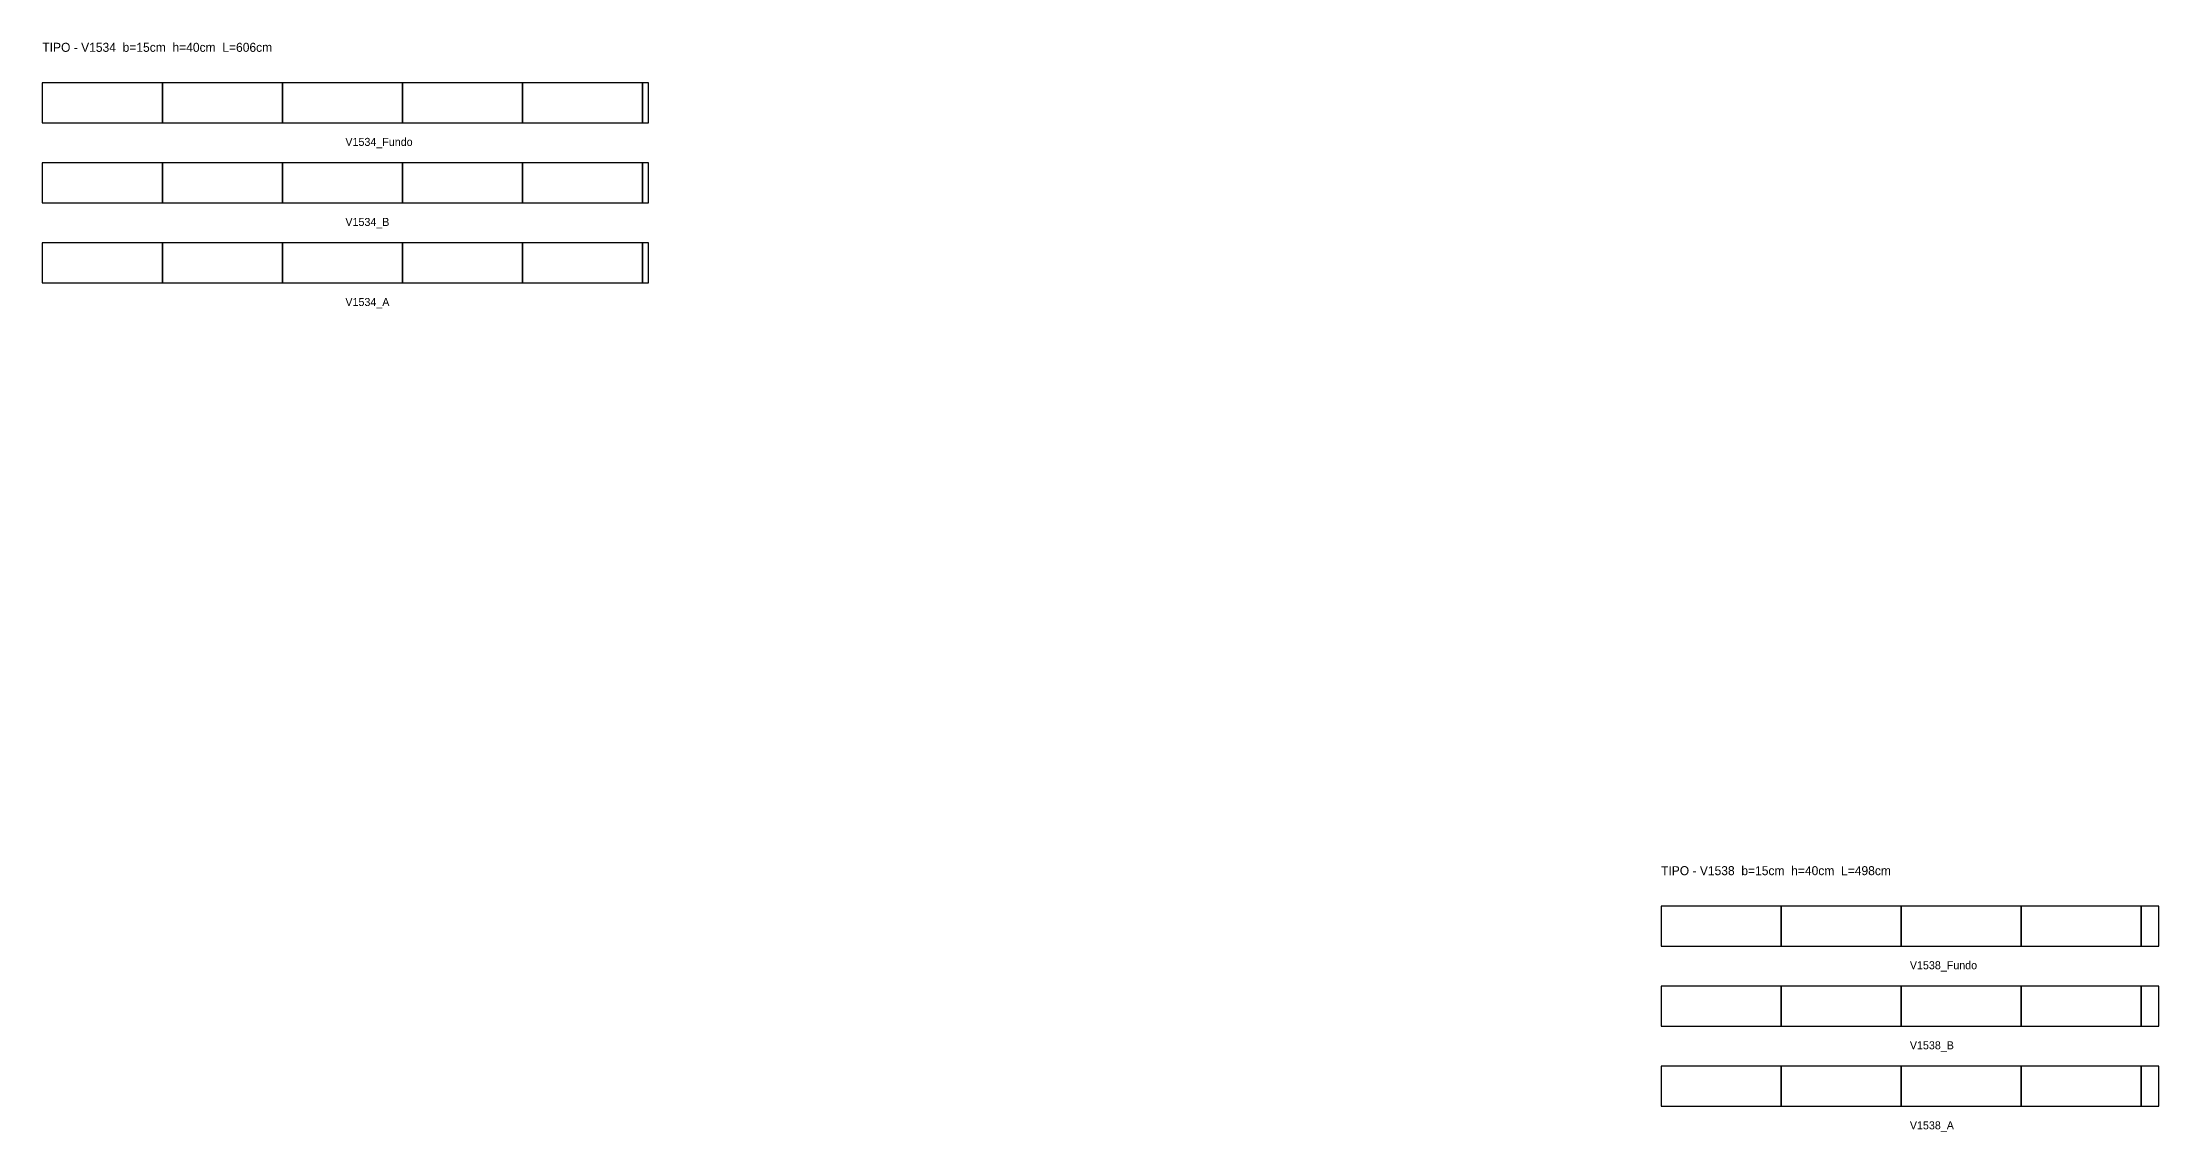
# Model space of a CAD drawing. Header units: metres. Extents: x -378 to 9631, y -10925 to 13375.
# Drawn here: x 3732 to 5848, y 11000 to 12088 of the extents above; entities that cross this region are included whole.
import ezdxf

# ---------------------------------------------------------------- set-up
doc = ezdxf.new("R2010")
doc.units = ezdxf.units.M

msp = doc.modelspace()

# ---------------------------------------------------------------- linework, layer by layer
at = {"layer": 'Paineis'}
for points in [[(3732.47, 12007.73), (3852.47, 12007.73), (3852.47, 12047.73), (3732.47, 12047.73)], [(3852.47, 12007.73), (3972.47, 12007.73), (3972.47, 12047.73), (3852.47, 12047.73)], [(3972.47, 12007.73), (4092.47, 12007.73), (4092.47, 12047.73), (3972.47, 12047.73)], [(4092.47, 12007.73), (4212.47, 12007.73), (4212.47, 12047.73), (4092.47, 12047.73)], [(4212.47, 12007.73), (4332.47, 12007.73), (4332.47, 12047.73), (4212.47, 12047.73)], [(4332.47, 12007.73), (4338.47, 12007.73), (4338.47, 12047.73), (4332.47, 12047.73)], [(3732.47, 11927.73), (3852.47, 11927.73), (3852.47, 11967.73), (3732.47, 11967.73)], [(3852.47, 11927.73), (3972.47, 11927.73), (3972.47, 11967.73), (3852.47, 11967.73)], [(3972.47, 11927.73), (4092.47, 11927.73), (4092.47, 11967.73), (3972.47, 11967.73)], [(4092.47, 11927.73), (4212.47, 11927.73), (4212.47, 11967.73), (4092.47, 11967.73)], [(4212.47, 11927.73), (4332.47, 11927.73), (4332.47, 11967.73), (4212.47, 11967.73)], [(4332.47, 11927.73), (4338.47, 11927.73), (4338.47, 11967.73), (4332.47, 11967.73)], [(3732.47, 11847.73), (3852.47, 11847.73), (3852.47, 11887.73), (3732.47, 11887.73)], [(3852.47, 11847.73), (3972.47, 11847.73), (3972.47, 11887.73), (3852.47, 11887.73)], [(3972.47, 11847.73), (4092.47, 11847.73), (4092.47, 11887.73), (3972.47, 11887.73)], [(4092.47, 11847.73), (4212.47, 11847.73), (4212.47, 11887.73), (4092.47, 11887.73)], [(4212.47, 11847.73), (4332.47, 11847.73), (4332.47, 11887.73), (4212.47, 11887.73)], [(4332.47, 11847.73), (4338.47, 11847.73), (4338.47, 11887.73), (4332.47, 11887.73)], [(5350.86, 11184.92), (5470.86, 11184.92), (5470.86, 11224.92), (5350.86, 11224.92)], [(5470.86, 11184.92), (5590.86, 11184.92), (5590.86, 11224.92), (5470.86, 11224.92)], [(5590.86, 11184.92), (5710.86, 11184.92), (5710.86, 11224.92), (5590.86, 11224.92)], [(5710.86, 11184.92), (5830.86, 11184.92), (5830.86, 11224.92), (5710.86, 11224.92)], [(5830.86, 11184.92), (5848.36, 11184.92), (5848.36, 11224.92), (5830.86, 11224.92)], [(5350.86, 11104.92), (5470.86, 11104.92), (5470.86, 11144.92), (5350.86, 11144.92)], [(5470.86, 11104.92), (5590.86, 11104.92), (5590.86, 11144.92), (5470.86, 11144.92)], [(5590.86, 11104.92), (5710.86, 11104.92), (5710.86, 11144.92), (5590.86, 11144.92)], [(5710.86, 11104.92), (5830.86, 11104.92), (5830.86, 11144.92), (5710.86, 11144.92)], [(5830.86, 11104.92), (5848.36, 11104.92), (5848.36, 11144.92), (5830.86, 11144.92)], [(5350.86, 11024.92), (5470.86, 11024.92), (5470.86, 11064.92), (5350.86, 11064.92)], [(5470.86, 11024.92), (5590.86, 11024.92), (5590.86, 11064.92), (5470.86, 11064.92)], [(5590.86, 11024.92), (5710.86, 11024.92), (5710.86, 11064.92), (5590.86, 11064.92)], [(5710.86, 11024.92), (5830.86, 11024.92), (5830.86, 11064.92), (5710.86, 11064.92)], [(5830.86, 11024.92), (5848.36, 11024.92), (5848.36, 11064.92), (5830.86, 11064.92)]]:
    msp.add_lwpolyline(points, close=True, dxfattribs=at)

# ---------------------------------------------------------------- texts
at = {"layer": 'NOMENCLATURA', "char_height": 9, "attachment_point": 1}
for s, insert in [('TIPO - V1534  b=15cm  h=40cm  L=606cm', (3732.47, 12087.73)), ('TIPO - V1538  b=15cm  h=40cm  L=498cm', (5350.86, 11264.92))]:
    msp.add_mtext(s, dxfattribs=dict(at, insert=insert))
at = {"layer": 'Texto Secao', "char_height": 8, "attachment_point": 1}
for s, insert in [('V1534_Fundo', (4035.47, 11992.73)), ('V1534_B', (4035.47, 11912.73)), ('V1534_A', (4035.47, 11832.73)), ('V1538_Fundo', (5599.61, 11169.92)), ('V1538_B', (5599.61, 11089.92)), ('V1538_A', (5599.61, 11009.92))]:
    msp.add_mtext(s, dxfattribs=dict(at, insert=insert))

doc.saveas('drawing.dxf')
